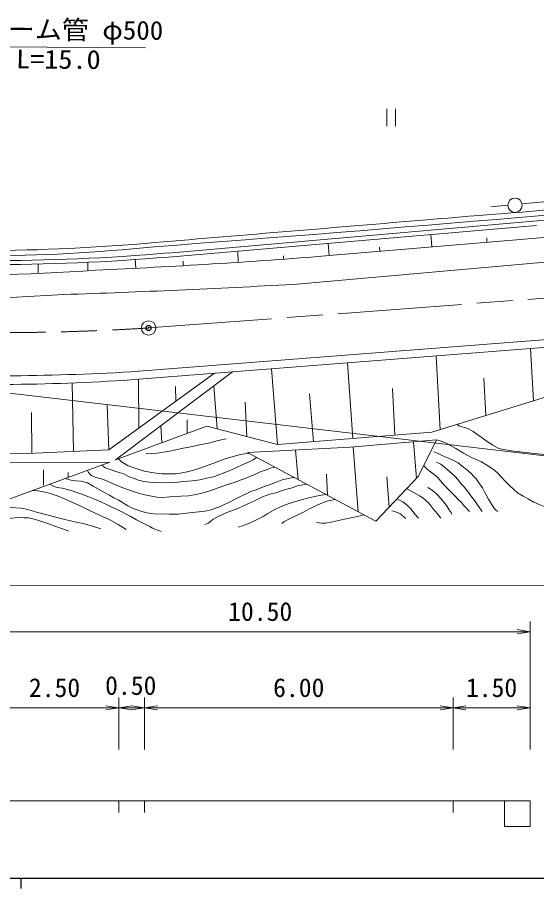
# Model space of a CAD drawing. Units: millimetres at full size, sheet at 1:1000, with parts at other scales. Extents: x 40000 to 680000, y 20000 to 380000.
# Drawn here: x 167669 to 218154, y 204000 to 288807 of the extents above; entities that cross this region are included whole.
import ezdxf
from ezdxf.enums import TextEntityAlignment as Align

# ---------------------------------------------------------------- set-up
doc = ezdxf.new("R2010")
doc.units = ezdxf.units.MM
doc.header["$LTSCALE"] = 1000
doc.header["$PDMODE"] = 32
doc.header["$PDSIZE"] = 500
doc.linetypes.add('CHAIN', pattern=[18.5, 12, -1.5, 3.5, -1.5])
for name, color, linetype, lineweight in [('M-BGD', 7, 'Continuous', 13), ('M-BGD-HTXT', 7, 'Continuous', 13), ('M-BMK', 2, 'CHAIN', 13), ('M-BMK-SRVR', 3, 'Continuous', 13), ('M-STR-HTXT', 7, 'Continuous', 13), ('M-TTL-BAND', 7, 'Continuous', 25)]:
    doc.layers.add(name, color=color, linetype=linetype, lineweight=lineweight)
doc.layers.add('M-OTRS', color=6, linetype='Continuous')
doc.styles.add('ＭＳ ゴシック', font='')
doc.styles.get('ＭＳ ゴシック').set_extended_font_data('MS Gothic')

# ---------------------------------------------------------------- blocks, each defined once
blk = doc.blocks.new('open_arrow')
at = {"color": 0, "linetype": 'Continuous', "lineweight": -2}
blk.add_lwpolyline([(7.5, 1.25), (0, 0), (7.5, -1.25)], dxfattribs=at)

msp = doc.modelspace()

# ---------------------------------------------------------------- linework, layer by layer
at = {"layer": 'M-BGD'}
for p, q in [((203579, 278218), (203579, 279900)), ((204422, 278218), (204422, 279900)), ((197992, 265615), (261414, 270982)), ((216744, 270650), (218856, 270855)), ((213713, 270356), (215355, 270515)), ((221154, 269266), (182334, 265873)), ((194469, 262818), (263711, 268934)), ((218154, 268543), (182346, 265482)), ((207875, 267665), (207977, 266460)), ((213322, 267361), (213327, 266912)), ((197992, 265615), (197890, 266811)), ((202905, 266030), (202895, 266429)), ((189105, 266060), (189147, 264966)), ((193534, 265584), (193534, 265272)), ((169686, 264798), (169685, 263875)), ((174515, 264966), (174521, 264149)), ((179104, 265231), (179177, 264386)), ((183778, 265084), (183773, 264633)), ((179472, 254354), (277443, 261974)), ((179486, 253580), (277649, 261337)), ((217843, 251482), (217563, 256589)), ((208781, 248673), (208387, 255864)), ((192956, 247222), (192373, 254598)), ((200285, 247808), (199760, 255182)), ((186826, 254160), (176560, 246717)), ((188590, 254299), (177202, 245750)), ((179448, 253577), (179481, 248835)), ((207975, 248423), (226095, 254040)), ((213230, 250052), (213014, 253677)), ((172977, 253223), (173130, 246554)), ((183025, 252885), (183082, 251445)), ((186774, 252936), (187094, 248743)), ((196452, 247501), (196075, 252158)), ((204360, 248134), (204138, 252671)), ((176411, 251102), (176560, 246717)), ((189984, 247993), (189811, 251360)), ((169047, 250345), (169072, 246361)), ((184188, 248310), (184170, 249630)), ((177202, 245750), (186084, 249005)), ((181703, 247400), (181621, 249067)), ((186084, 249005), (192956, 247222)), ((192956, 247222), (207975, 248423)), ((208422, 247685), (200034, 246965)), ((206685, 244140), (208422, 247685)), ((200034, 246965), (190049, 246456)), ((200314, 246989), (200807, 240683)), ((206173, 247492), (206479, 243925)), ((168695, 246343), (161227, 246480)), ((176560, 246717), (168695, 246343)), ((190049, 246456), (202508, 239770)), ((194724, 246694), (194983, 243808)), ((176649, 245503), (159593, 245463)), ((164689, 241123), (176649, 245503)), ((170190, 243268), (170190, 244767)), ((172612, 244500), (172609, 244023)), ((197741, 244354), (197817, 242287)), ((202508, 239770), (206685, 244140)), ((203589, 244081), (203821, 241143))]:
    msp.add_line(p, q, dxfattribs=at)
for points in [[(219744, 246167), (216514, 246530), (215727, 246607), (214979, 246754), (214493, 246857), (213898, 247151), (213356, 247524), (212761, 247946), (212358, 248221), (211974, 248496), (211539, 248771), (211277, 248860), (210785, 248976), (210586, 249059), (210457, 249192)], [(180156, 246331), (181269, 246401), (182452, 246587), (183060, 246721), (183802, 246868), (184384, 246983), (185087, 247118), (185727, 247258), (186392, 247399), (187185, 247610), (187972, 247796)], [(208422, 247685), (208997, 247507), (209545, 247265), (210303, 246836), (211057, 246393), (211826, 245981), (212792, 245556), (213231, 245286), (213679, 244989), (214081, 244701), (214405, 244395), (214688, 244112), (215106, 243675), (215526, 243241), (215937, 242839), (216298, 242538), (216855, 242189), (217339, 241928), (217901, 241622), (218399, 241394), (218888, 241188), (219354, 241065), (219674, 240996)], [(175872, 245218), (176209, 244947), (176696, 244798), (177351, 244578), (178013, 244363), (178483, 244131), (179018, 243906), (179445, 243759), (179961, 243622), (180845, 243541), (181938, 243499), (182935, 243521), (183826, 243635), (184693, 243687), (185396, 243788), (186136, 243943), (186826, 244108), (187265, 244270), (187836, 244494), (188412, 244731), (188973, 244994), (189540, 245237), (190202, 245537), (190598, 245730), (190950, 245972)], [(177476, 245850), (177768, 245572), (178114, 245342), (178434, 245169), (178927, 244981), (179397, 244821), (180007, 244631), (180936, 244459), (181712, 244390), (182224, 244367), (183033, 244386), (183535, 244440), (184165, 244576), (184790, 244727), (185401, 244916), (186057, 245142), (186922, 245491), (187868, 245830), (188644, 246056), (189346, 246242), (189790, 246323), (190155, 246399)], [(208179, 246518), (208528, 246375), (209102, 246098), (209579, 245906), (210085, 245673), (210530, 245442), (210905, 245135), (211327, 244806), (211778, 244441), (212068, 244121), (212306, 243851), (212539, 243515), (212741, 243241), (212881, 243006), (213087, 242634), (213260, 242330), (213489, 241902), (213795, 241382), (214005, 241080), (214202, 240843), (214403, 240696)], [(207183, 245155), (207551, 244801), (208067, 244417), (208529, 244040), (208803, 243694), (209181, 243270), (209524, 242914), (209809, 242638), (210207, 242226), (210605, 241802), (210853, 241571), (211056, 241336), (211326, 241048), (211512, 240846), (211633, 240706)], [(208434, 245502), (208831, 245314), (209210, 245026), (209429, 244821), (209699, 244606), (209950, 244373), (210229, 244127), (210491, 243809), (210729, 243485), (211042, 243167), (211320, 242851), (211581, 242521), (211770, 242234), (212011, 241913), (212279, 241561), (212468, 241274), (212631, 241046), (212768, 240840), (212873, 240700)], [(174483, 244709), (174586, 244504), (174845, 244222), (175234, 244047), (175949, 243858), (176480, 243630), (176927, 243427), (177746, 243077), (178183, 242913), (178657, 242767), (179336, 242515), (179899, 242357), (180377, 242262), (181214, 242118), (181820, 242085), (182503, 242129), (183568, 242206), (184300, 242247), (185060, 242371), (185736, 242518), (186489, 242762), (187283, 243040), (187904, 243259), (188411, 243424), (188850, 243579), (189443, 243798), (189813, 243926), (190483, 244218), (190903, 244381), (191203, 244530), (191653, 244687), (192045, 244831), (192373, 244950), (192717, 245024)], [(172325, 243919), (172887, 243771), (173358, 243707), (173819, 243657), (174468, 243487), (175025, 243159), (176021, 242638), (176635, 242286), (177044, 242050), (177472, 241838), (178397, 241269), (178932, 241013), (179302, 240876), (179667, 240753), (180243, 240570), (180928, 240474), (182411, 240458), (183297, 240458), (184380, 240577), (185913, 240753), (186476, 240868), (187331, 241173), (188157, 241552), (189100, 242035), (190374, 242645), (190886, 242828), (191333, 243015), (191863, 243221), (192343, 243376), (192932, 243586), (193426, 243787), (193860, 243901), (194284, 243979), (194619, 244004)], [(169108, 242741), (169661, 242706), (170196, 242633), (170758, 242487), (171621, 242203), (172256, 241947), (172969, 241628), (173777, 241244), (174619, 240853), (175656, 240350), (176577, 239915), (177458, 239459), (178258, 238946)], [(170793, 243358), (171231, 243142), (171538, 243059), (172005, 242976), (172421, 242880), (173003, 242726), (173527, 242535), (173936, 242381), (174525, 242183), (175173, 241901), (175776, 241654), (176320, 241389), (176927, 241110), (177364, 240887), (177876, 240641), (178173, 240495), (178648, 240243), (179246, 239910), (179570, 239745), (179895, 239581), (180233, 239407), (180539, 239247), (180813, 239097), (181038, 238980), (181642, 238761)], [(185907, 239444), (186204, 239565), (186452, 239734), (186684, 239914), (187196, 240221), (187669, 240439), (188192, 240660), (188594, 240804), (189093, 241006), (189785, 241329), (190382, 241584), (190924, 241835), (191515, 242125), (192219, 242390), (192826, 242534), (193342, 242723), (193857, 242880), (194379, 243027), (194908, 243196), (195270, 243281), (195790, 243375)], [(205523, 242924), (206327, 242489), (206756, 242220), (207094, 242037), (207672, 241504), (208076, 241014), (208507, 240486), (208853, 240061)], [(207582, 243052), (208012, 242791), (208455, 242380), (208848, 241978), (209149, 241623), (209453, 241202), (209671, 240875), (209834, 240605), (209919, 240445)], [(189130, 239199), (189541, 239313), (190249, 239569), (190838, 239856), (191555, 240231), (191947, 240481), (192696, 240892), (193267, 241166), (193806, 241395), (194382, 241573), (195149, 241806), (195887, 241996), (196554, 242170), (197239, 242303), (197669, 242367)], [(193372, 239536), (193604, 239728), (193997, 239929), (194440, 240143), (194948, 240372), (195346, 240593), (195775, 240798), (196136, 240990), (196406, 241118), (196894, 241351), (197328, 241552), (197771, 241703), (198233, 241812), (198579, 241879)], [(206677, 240059), (206364, 240417), (206134, 240724), (205910, 240999), (205641, 241268), (205437, 241415), (205136, 241651), (204571, 241928)], [(165411, 241387), (165627, 241235), (165992, 241130), (166454, 241116), (167098, 241107), (167504, 241080), (168062, 241043), (168683, 240906), (169529, 240658), (170653, 240356), (171886, 240036), (173232, 239713), (174192, 239503), (175073, 239252), (175786, 239024)], [(162031, 238677), (162251, 238841), (162726, 239010), (163123, 239188), (163763, 239412), (164676, 239636), (166260, 239889), (167088, 240071), (167715, 240121), (168286, 240108), (168785, 240085), (169434, 239938), (170734, 239515), (171406, 239240), (172141, 238978), (172672, 238799)], [(196753, 239637), (197270, 239578), (197644, 239569), (198298, 239706), (199481, 239948), (200257, 240111), (200726, 240225), (201349, 240392)], [(205436, 240031), (205263, 240171), (205058, 240354), (204878, 240487), (204637, 240621), (204226, 240742), (204089, 240775)]]:
    msp.add_lwpolyline(points, dxfattribs=at)
msp.add_circle((216055, 270525), 700, dxfattribs=at)
for centre, radius, start, end in [((160763, 463979), 200302, 251.23372, 274.15262), ((-138012, 4456142), 4201791, 274.35404, 275.32516), ((608895, -4605362), 4890972, 94.32097, 94.70786), ((-792322, 12058651), 11831859, 274.71879, 274.84726), ((163602, 435454), 169867, 264.55177, 275.87327), ((164091, 450197), 184082, 264.91771, 275.27992), ((165015, 468870), 204125, 264.92463, 274.87048), ((164579, 473219), 208104, 265.19545, 274.89407), ((147905, 887918), 624315, 272.51196, 274.60164), ((137474, 1293422), 1032179, 271.92736, 273.16542), ((159292, 458072), 196667, 268.37432, 273.75971), ((165236, 484020), 230107, 267.44057, 273.54694), ((165242, 454023), 200949, 267.08711, 274.06455)]:
    msp.add_arc(centre, radius, start, end, dxfattribs=at)
at = {"layer": 'M-BGD-HTXT'}
for p, q in [((229193, 244932), (158831, 253177)), ((217528, 217548), (217528, 230009)), ((165028, 229009), (217528, 229009)), ((177528, 217548), (177528, 222597)), ((177528, 217548), (177528, 222597)), ((180028, 217548), (180028, 222597)), ((210028, 217548), (210028, 222597)), ((165028, 221597), (177528, 221597)), ((177528, 221597), (180028, 221597)), ((180028, 221597), (210028, 221597)), ((210028, 221597), (217528, 221597)), ((165028, 212548), (177528, 212548)), ((177528, 212548), (180028, 212548)), ((177528, 212548), (177528, 211400)), ((180028, 212548), (210028, 212548)), ((180028, 212548), (180028, 211400)), ((210028, 212548), (217528, 212548)), ((210028, 212548), (210028, 211400)), ((215028, 212548), (215028, 210048)), ((217528, 210048), (217528, 212548)), ((215028, 210048), (217528, 210048))]:
    msp.add_line(p, q, dxfattribs=at)
at = {"layer": 'M-BMK'}
msp.add_line((180426, 258573), (279234, 266021), dxfattribs=at)
msp.add_arc((165879, 492638), 234517, 268.17447, 273.5564, dxfattribs=at)
at = {"layer": 'M-BMK-SRVR'}
msp.add_circle((180426, 258573), 700, dxfattribs=at)
at = {"layer": 'M-OTRS'}
msp.add_point((180426, 258573), dxfattribs=at)
at = {"layer": 'M-STR-HTXT'}
for p, q in [((163188, 285961), (180130, 285840)), ((360099, 233611), (155436, 233511))]:
    msp.add_line(p, q, dxfattribs=at)
at = {"layer": 'M-TTL-BAND'}
for p, q in [((40000, 205000), (579000, 205000)), ((168000, 205000), (168000, 204000))]:
    msp.add_line(p, q, dxfattribs=at)

# ---------------------------------------------------------------- block references
at = {"layer": 'M-BGD-HTXT', "xscale": 167, "yscale": 167, "rotation": 180}
for p in [(217528, 229009), (177528, 221597), (180028, 221597), (210028, 221597), (217528, 221597)]:
    msp.add_blockref('open_arrow', p, dxfattribs=at)
at = {"layer": 'M-BGD-HTXT', "xscale": 167, "yscale": 167}
for p in [(177528, 221597), (180028, 221597), (210028, 221597)]:
    msp.add_blockref('open_arrow', p, dxfattribs=at)

# ---------------------------------------------------------------- texts
at = {"layer": 'M-BGD-HTXT', "style": 'ＭＳ ゴシック'}
for s, p in [('10.50', (191278, 229509)), ('2.50', (171278, 222097)), ('0.50', (178691, 222305)), ('6.00', (195028, 222097)), ('1.50', (213778, 222097))]:
    msp.add_text(s, height=1833, dxfattribs=at).set_placement(p, align=Align.BOTTOM_CENTER)
at = {"layer": 'M-STR-HTXT', "style": 'ＭＳ ゴシック', "width": 1.05}
msp.add_text('ヒューム管 φ500', height=1833, rotation=359.592, dxfattribs=at).set_placement((171660, 286150), align=Align.BOTTOM_CENTER)
at = {"layer": 'M-STR-HTXT', "style": 'ＭＳ ゴシック', "width": 1.1}
msp.add_text('L=15.0', height=1833, rotation=359.592, dxfattribs=at).set_placement((171657, 285650), align=Align.TOP_CENTER)

doc.saveas('drawing.dxf')
